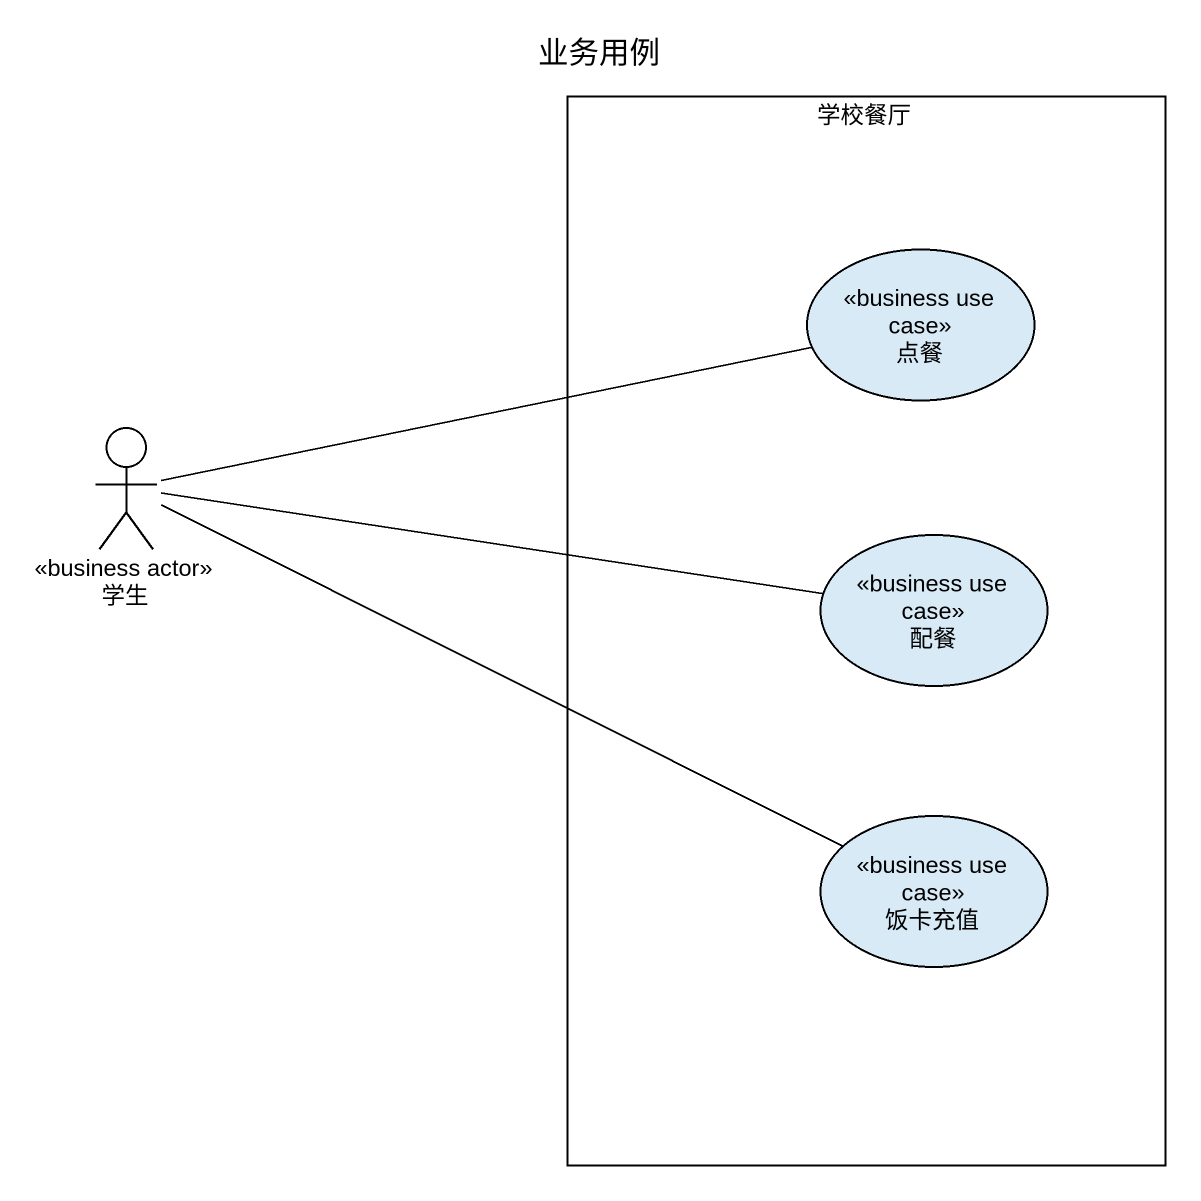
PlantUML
@startuml
title 业务用例
rectangle 学校餐厅 {
  usecase 点餐 <<business use case>>
  usecase 配餐 <<business use case>>
  usecase 饭卡充值 <<business use case>>
}
actor 学生 <<business actor>>
学生 -right- 点餐
学生 -right- 配餐
学生 -right- 饭卡充值
@enduml
